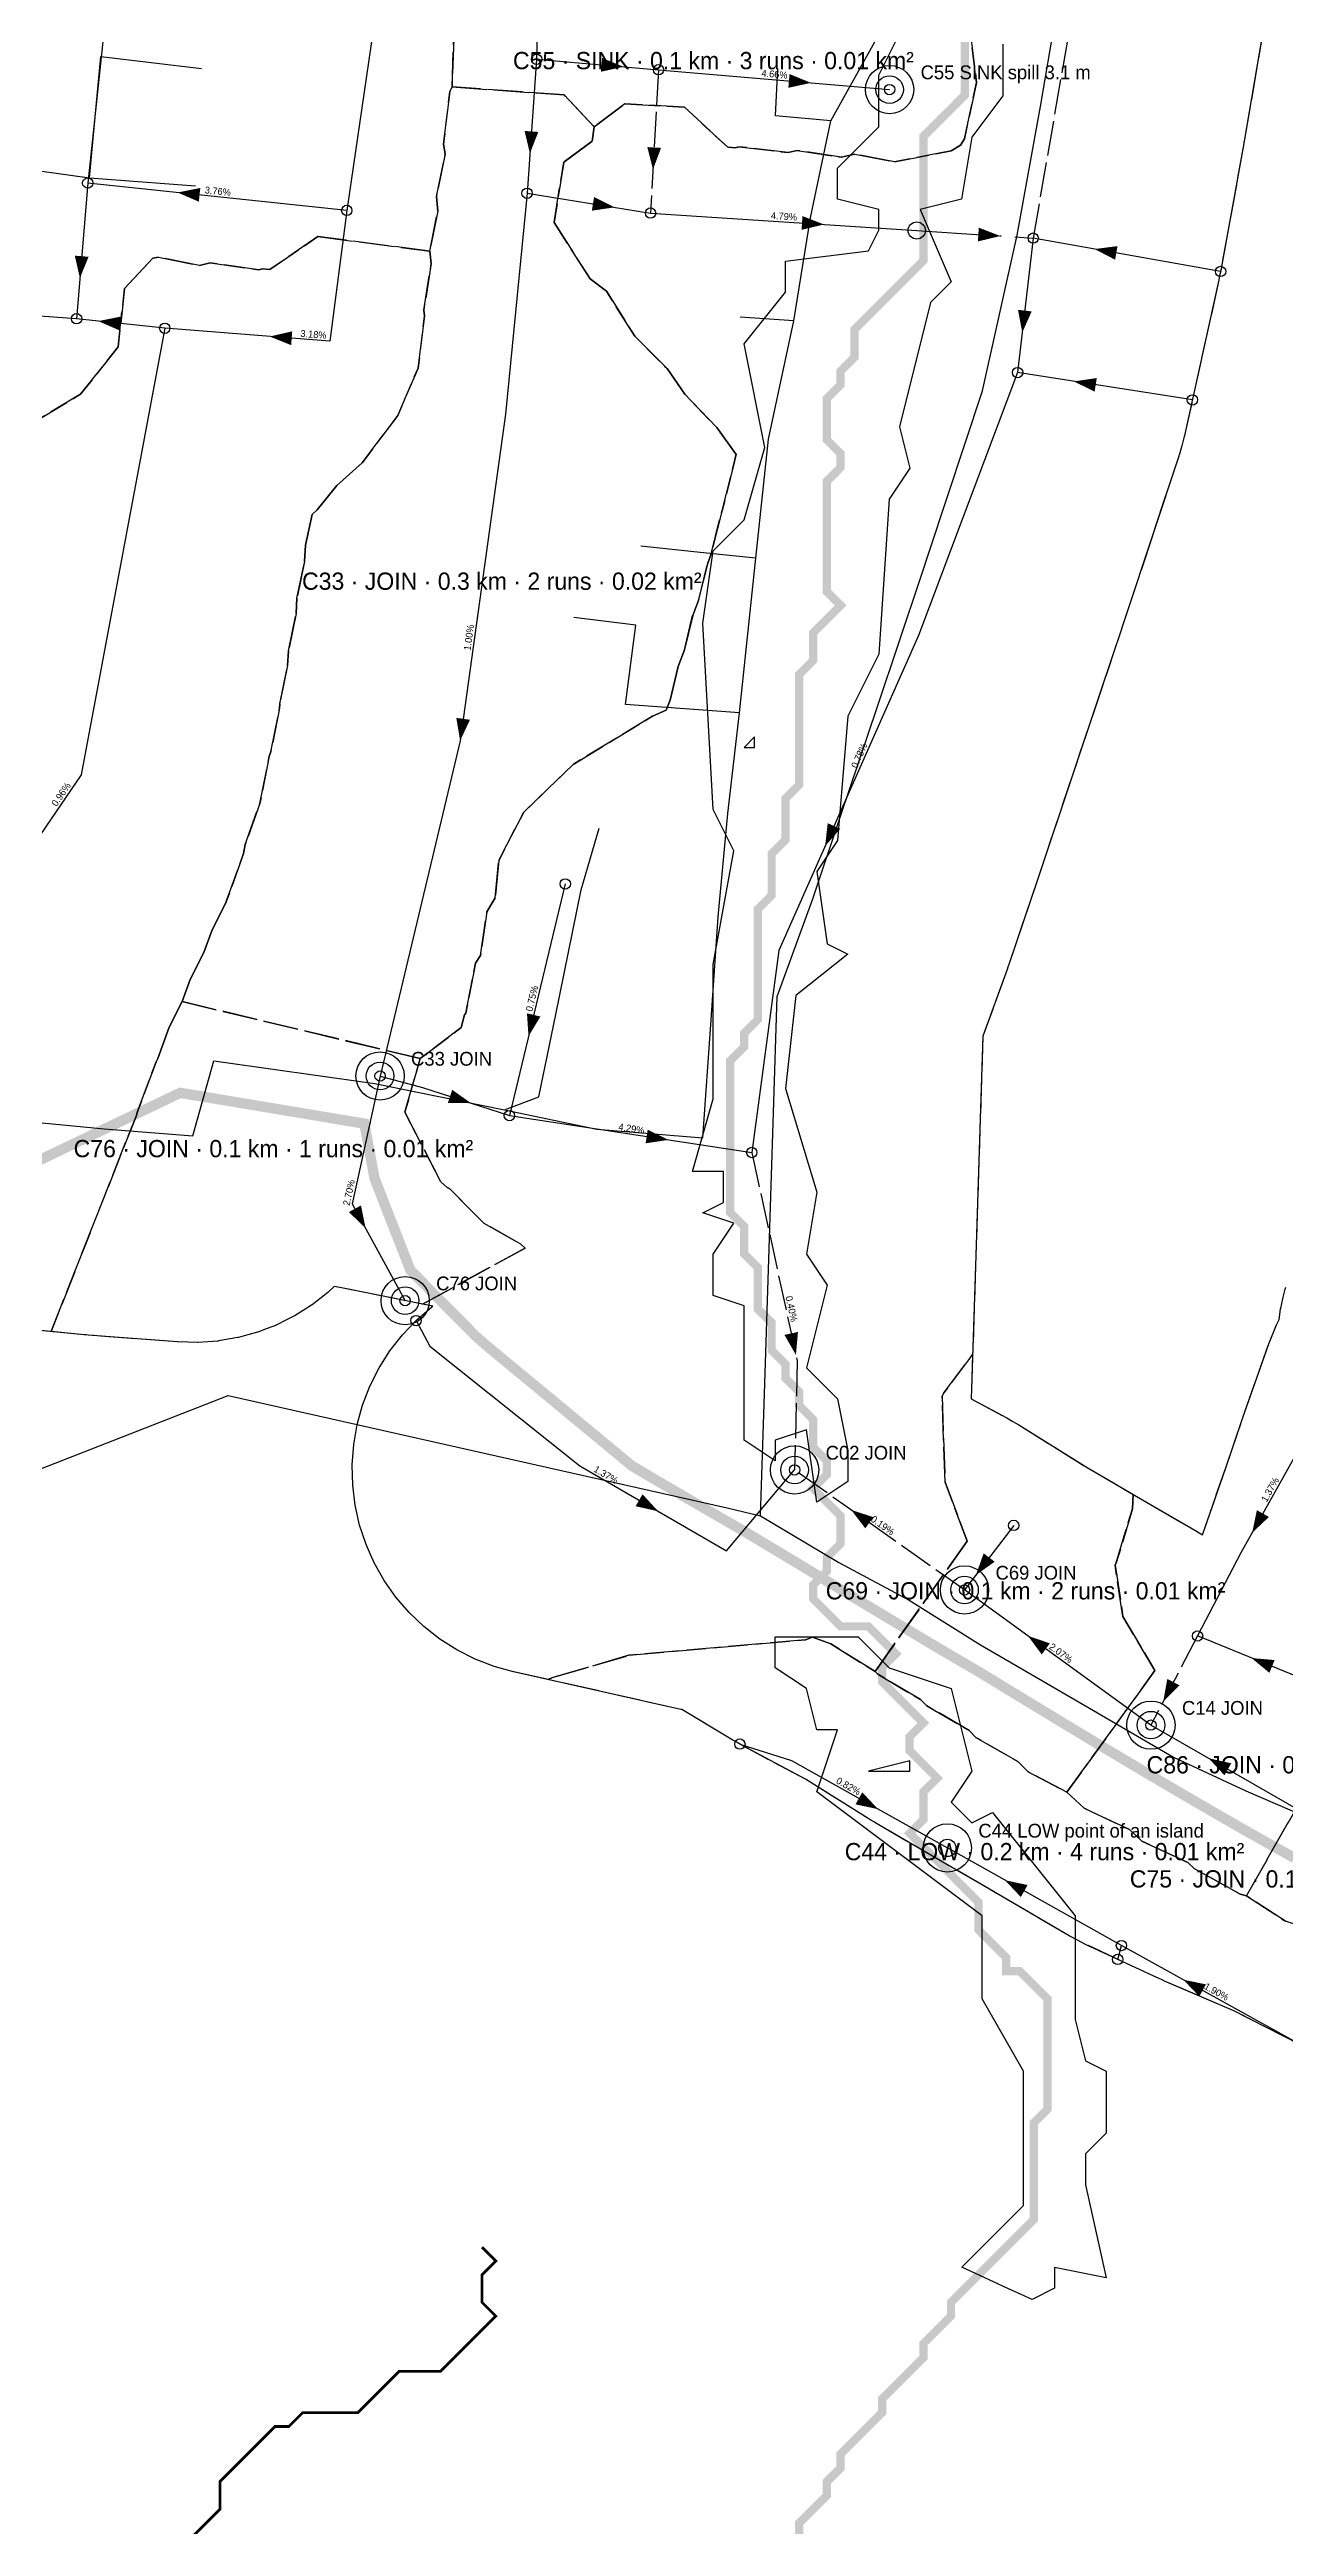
# Model space of a CAD drawing. Header units: metres. Extents: x 441395 to 476894, y 2561381 to 2578972.
# Drawn here: x 450359 to 450717, y 2567172 to 2567891 of the extents above; entities that cross this region are included whole.
import ezdxf
from ezdxf.enums import TextEntityAlignment as Align

# ---------------------------------------------------------------- set-up
doc = ezdxf.new("R2010")
doc.units = ezdxf.units.M
doc.header["$LTSCALE"] = 8
doc.linetypes.add('DASHDOT', pattern=[3.556, 2.54, -0.508, 0, -0.508])
doc.linetypes.add('DASHED', pattern=[1.524, 1.27, -0.254])
for name, color, linetype in [('A_ARROWS', 7, 'Continuous'), ('A_BUILT_2006', 252, 'Continuous'), ('A_CATCH_LABEL', 7, 'Continuous'), ('A_CATCHMENTS', 7, 'Continuous'), ('A_ENVELOPE', 3, 'Continuous'), ('A_GRADIENT', 8, 'Continuous'), ('A_JUNCTIONS', 8, 'Continuous'), ('A_MAIN_PIPE', 5, 'Continuous'), ('A_OUTLET_LABEL', 7, 'Continuous'), ('A_OUTLETS', 7, 'Continuous'), ('A_RUNS', 7, 'Continuous'), ('A_STREAMS', 5, 'Continuous'), ('A_WADI', 4, 'Continuous')]:
    doc.layers.add(name, color=color, linetype=linetype)

msp = doc.modelspace()

# ---------------------------------------------------------------- linework, layer by layer
at = {"layer": 'A_ARROWS', "color": 4}
for points in [[(450525.27, 2567885.66), (450518.73, 2567884.21), (450519.07, 2567888.2)], [(450579.64, 2567881), (450573.09, 2567879.55), (450573.43, 2567883.54)], [(450627.48, 2567448.12), (450629.76, 2567454.43), (450632.95, 2567452)], [(450642.6, 2567430.48), (450648.95, 2567428.34), (450646.61, 2567425.1)]]:
    msp.add_solid(points, dxfattribs=at)
at = {"layer": 'A_ARROWS', "color": 3}
for points in [[(450498.11, 2567860.51), (450496.57, 2567867.04), (450500.56, 2567866.76)], [(450477.87, 2567690.17), (450476.77, 2567696.78), (450480.73, 2567696.23)], [(450599.14, 2567380.23), (450592.58, 2567381.62), (450594.53, 2567385.11)], [(450635.94, 2567359.61), (450642.5, 2567358.22), (450640.54, 2567354.73)], [(450687.67, 2567330.75), (450694.24, 2567329.4), (450692.3, 2567325.9)]]:
    msp.add_solid(points, dxfattribs=at)
at = {"layer": 'A_ARROWS', "color": 2}
for points in [[(450533.82, 2567855.86), (450532.18, 2567862.36), (450536.17, 2567862.13)], [(450522.73, 2567844.88), (450516.09, 2567843.92), (450516.73, 2567847.87)], [(450583.44, 2567839.92), (450576.92, 2567838.35), (450577.18, 2567842.34)], [(450634.6, 2567836.57), (450628.08, 2567834.99), (450628.34, 2567838.98)], [(450661.94, 2567832.78), (450668.59, 2567833.63), (450667.89, 2567829.69)], [(450640.96, 2567808.56), (450639.71, 2567815.15), (450643.68, 2567814.69)], [(450422.62, 2567807.41), (450429.16, 2567808.91), (450428.85, 2567804.92)], [(450655.94, 2567794.38), (450662.57, 2567795.37), (450661.95, 2567791.42)], [(450583.75, 2567659.57), (450584.51, 2567666.23), (450588.17, 2567664.61)], [(450497.71, 2567604.4), (450497.26, 2567611.09), (450501.15, 2567610.15)], [(450481.03, 2567585.02), (450474.33, 2567585.1), (450475.57, 2567588.9)], [(450538.32, 2567574.38), (450531.69, 2567573.37), (450532.29, 2567577.32)], [(450575.29, 2567511.98), (450571.97, 2567517.8), (450575.88, 2567518.65)], [(450535.32, 2567466.64), (450528.78, 2567468.11), (450530.79, 2567471.57)], [(450591.35, 2567467), (450597.73, 2567464.95), (450595.42, 2567461.68)]]:
    msp.add_solid(points, dxfattribs=at)
at = {"layer": 'A_ARROWS', "color": 1}
for points in [[(450395.91, 2567849.18), (450402.49, 2567850.5), (450402.07, 2567846.52)], [(450367.56, 2567824.32), (450366.09, 2567830.86), (450370.08, 2567830.54)], [(450372.86, 2567811.88), (450379.44, 2567813.18), (450379.01, 2567809.21)], [(450450.42, 2567548.78), (450445.6, 2567553.43), (450449.11, 2567555.35)], [(450707.64, 2567460.38), (450709.02, 2567466.94), (450712.51, 2567464.99)], [(450707.48, 2567424.05), (450714.16, 2567423.48), (450712.65, 2567419.78)], [(450681.84, 2567411.4), (450683.03, 2567418), (450686.58, 2567416.15)], [(450695.04, 2567394.98), (450701.59, 2567393.52), (450699.59, 2567390.05)]]:
    msp.add_solid(points, dxfattribs=at)
at = {"layer": 'A_BUILT_2006', "color": 252}
for points in [[(450646.21, 2567874.14), (450652.03, 2567908.25)], [(450585.4, 2567869.94), (450602.41, 2567900.51)], [(450370.31, 2567853.43), (450373.66, 2567888.66)], [(450373.66, 2567888.66), (450402.85, 2567885.19)], [(450569.32, 2567871.47), (450570.08, 2567885.12)], [(450639.43, 2567836.82), (450646.21, 2567874.14)], [(450585.4, 2567869.94), (450569.32, 2567871.47)], [(450579.55, 2567841.81), (450585.4, 2567869.94)], [(450346.83, 2567856.68), (450370.31, 2567853.43)], [(450370.31, 2567853.43), (450401.06, 2567851.09)], [(450574.65, 2567812), (450579.55, 2567841.81)], [(450629.43, 2567791.63), (450639.43, 2567836.82)], [(450574.65, 2567812), (450559.16, 2567813)], [(450567.33, 2567777.62), (450574.65, 2567812)], [(450614.05, 2567745.25), (450629.43, 2567791.63)], [(450563.62, 2567743.16), (450567.33, 2567777.62)], [(450549.31, 2567744.55), (450530.33, 2567746.64)], [(450563.62, 2567743.16), (450549.31, 2567744.55)], [(450558.96, 2567698.29), (450563.62, 2567743.16)], [(450598.92, 2567700.09), (450611.52, 2567737.63), (450614.05, 2567745.25)], [(448909.88, 2567734.52), (449242.47, 2567681.75), (449797.56, 2567563.21), (450151.84, 2567525.63), (450277.59, 2567501.59), (450351.46, 2567477.13), (450410.56, 2567500.21), (450555.37, 2567467.62), (450565.02, 2567465.34)], [(450528.87, 2567723.69), (450510.81, 2567725.91)], [(450525.82, 2567700.67), (450528.87, 2567723.69)], [(450558.96, 2567698.29), (450525.82, 2567700.67)], [(450588.34, 2567668.59), (450598.92, 2567700.09)], [(450555.58, 2567669.02), (450558.96, 2567698.29)], [(450513.02, 2567646.95), (450518.18, 2567664.83)], [(450552.74, 2567639.11), (450555.58, 2567669.02)], [(450580.2, 2567644.33), (450588.34, 2567668.59)], [(450505.6, 2567610.77), (450513.02, 2567646.95)], [(450569.85, 2567615.93), (450580.2, 2567644.33)], [(450550.71, 2567609.16), (450552.74, 2567639.11)], [(450568.77, 2567582.35), (450569.85, 2567615.93)], [(450500.66, 2567586.85), (450505.6, 2567610.77)], [(450548.24, 2567574.99), (450550.71, 2567609.16)], [(450400.37, 2567575.59), (450406.37, 2567597.31)], [(450406.37, 2567597.31), (450453.15, 2567590.74)], [(450453.15, 2567590.74), (450490.76, 2567583.09)], [(450490.76, 2567583.09), (450500.66, 2567586.85)], [(450347.58, 2567580.17), (450374.56, 2567577.56)], [(450374.56, 2567577.56), (450400.37, 2567575.59)], [(450490.76, 2567583.09), (450517.51, 2567577.44)], [(450517.51, 2567577.44), (450548.24, 2567574.99)], [(450567.41, 2567539.8), (450568.77, 2567582.35)], [(450566.16, 2567500.71), (450567.41, 2567539.8)], [(450565.02, 2567465.34), (450566.16, 2567500.71)], [(450565.02, 2567465.34), (450587.75, 2567451.76)], [(450587.75, 2567451.76), (450608.13, 2567440.84)], [(450608.13, 2567440.84), (450628.82, 2567427.9)], [(450628.82, 2567427.9), (450648.03, 2567416.74)], [(450648.03, 2567416.74), (450661.59, 2567408.87)], [(450661.59, 2567408.87), (450684.78, 2567395.35)], [(450684.78, 2567395.35), (450705.81, 2567385.5)], [(450705.81, 2567385.5), (450727.8, 2567376.11)]]:
    msp.add_lwpolyline(points, dxfattribs=at)
at = {"layer": 'A_CATCHMENTS', "color": 1, "linetype": 'DASHED'}
for points in [[(450476.04, 2567893.84), (450475.52, 2567879.81), (450474.91, 2567878.47), (450473.04, 2567863.21), (450473.54, 2567860.42), (450470.99, 2567847.98), (450471.39, 2567843.79), (450469.05, 2567832.18), (450436.59, 2567836.4), (450422.64, 2567826.84), (450420.4, 2567827.03), (450419.5, 2567826.77), (450405.38, 2567828.78), (450402.29, 2567828.05), (450390.35, 2567830.4), (450388.71, 2567830.1), (450380.49, 2567821.33), (450378.67, 2567804.43), (450367.78, 2567790.68), (450355.06, 2567783.08)], [(450724.09, 2567386.84), (450705.96, 2567355.1), (450704.21, 2567355.56), (450690.82, 2567362.99), (450688.99, 2567364.72), (450675.66, 2567370.96), (450672.1, 2567374.32), (450658.87, 2567380.48), (450653.88, 2567385.16), (450679.46, 2567420.45), (450670.17, 2567436.09), (450670.17, 2567436.09), (450667.86, 2567451.05), (450668.23, 2567451.67), (450672.91, 2567467.32), (450673.17, 2567471.53), (450678.17, 2567468.62), (450678.17, 2567468.62), (450678.17, 2567468.62), (450691.72, 2567460.75), (450691.76, 2567460.72), (450691.8, 2567460.7), (450693.28, 2567459.84), (450699.97, 2567479.28), (450699.97, 2567479.28), (450699.97, 2567479.28), (450704.89, 2567493.59), (450704.9, 2567493.62), (450704.99, 2567493.88), (450712.46, 2567515.23), (450714.67, 2567520.69), (450715.51, 2567522.29), (450715.61, 2567522.97), (450715.91, 2567525.32), (450716.03, 2567525.88), (450716.12, 2567526.45), (450716.68, 2567528.75), (450717.21, 2567531.06), (450717.39, 2567531.61)]]:
    msp.add_lwpolyline(points, dxfattribs=at)
at = {"layer": 'A_CATCHMENTS', "color": 2, "linetype": 'DASHED'}
for points in [[(450711.17, 2567898.16), (450705.35, 2567864.05), (450705.28, 2567863.74), (450705.24, 2567863.43), (450698.47, 2567826.11), (450698.21, 2567824.98), (450698.02, 2567823.85), (450688.01, 2567778.66), (450687.98, 2567778.54), (450687.96, 2567778.42), (450687.2, 2567775.7), (450686.46, 2567772.98), (450686.41, 2567772.86), (450686.38, 2567772.74), (450671, 2567726.37), (450671, 2567726.37), (450671, 2567726.37), (450668.47, 2567718.75), (450668.4, 2567718.54), (450655.8, 2567681), (450655.8, 2567681), (450655.8, 2567681), (450645.23, 2567649.5), (450637.08, 2567625.24), (450636.8, 2567624.52), (450636.57, 2567623.78), (450629.51, 2567604.41), (450628.74, 2567580.43), (450627.38, 2567537.88), (450627.38, 2567537.88), (450626.55, 2567512.08), (450618.18, 2567500.95), (450617.7, 2567499.99), (450617.7, 2567499.99), (450618.55, 2567475.05), (450624.99, 2567458.01), (450598.24, 2567420.13), (450585.44, 2567428.15), (450580.14, 2567430.08), (450578.04, 2567429.37), (450526.86, 2567424.85), (450504.65, 2567418.38), (450503.4, 2567417.82), (450493.39, 2567420.07), (450487.71, 2567421.64), (450482.22, 2567423.77), (450476.96, 2567426.42), (450471.99, 2567429.57), (450467.35, 2567433.19), (450463.08, 2567437.25), (450459.24, 2567441.71), (450455.85, 2567446.53), (450452.95, 2567451.65), (450450.57, 2567457.04), (450448.72, 2567462.63), (450447.44, 2567468.38), (450446.72, 2567474.22), (450446.58, 2567480.11), (450447.01, 2567485.98), (450448.02, 2567491.78), (450449.59, 2567497.45), (450451.71, 2567502.95), (450454.36, 2567508.2), (450457.52, 2567513.18), (450461.14, 2567517.82), (450465.2, 2567522.08), (450469.66, 2567525.92), (450469.92, 2567526.1), (450466.93, 2567526.71), (450496.74, 2567543), (450495.5, 2567544.16), (450484.79, 2567550.19), (450474.92, 2567560.15), (450474.07, 2567560.53), (450472.25, 2567562.2), (450461.83, 2567582.38), (450466.31, 2567597.97), (450478.2, 2567606.94), (450479.13, 2567610.64), (450479.48, 2567611.13), (450482.35, 2567625.59), (450483.81, 2567627.86), (450485.66, 2567640.53), (450488.05, 2567644.63), (450489.08, 2567655.44), (450496.34, 2567669.43), (450510.65, 2567683.26), (450533.65, 2567697.25), (450537.66, 2567698.98), (450538.79, 2567701.96), (450541.09, 2567711.66), (450542.94, 2567716.56), (450545.34, 2567726.51), (450547.09, 2567731.17), (450549.59, 2567741.36), (450550.71, 2567744.35), (450553.65, 2567756.23), (450553.92, 2567756.96), (450557.59, 2567771.64), (450557.6, 2567771.72), (450557.98, 2567773.21), (450552.3, 2567780.98), (450543.07, 2567790.73), (450537.91, 2567798.11), (450528.6, 2567807.5), (450520.29, 2567820.54), (450515.55, 2567824.13), (450505.12, 2567840.51), (450507.91, 2567857.96), (450516.22, 2567864.12), (450516.73, 2567868.28), (450525.68, 2567874.91), (450542.95, 2567873.94), (450555.49, 2567862.33), (450557.62, 2567862.14), (450558.85, 2567862.48), (450573.04, 2567860.76), (450575.63, 2567861.41), (450588.46, 2567859.42), (450592.42, 2567860.3), (450603.89, 2567858.12), (450620.33, 2567861.29), (450623.01, 2567862.87), (450624.15, 2567864.76), (450627.69, 2567881.06), (450625.88, 2567895.83)], [(450355.06, 2567783.08), (450367.78, 2567790.68), (450378.67, 2567804.43), (450380.49, 2567821.33), (450388.71, 2567830.1), (450390.35, 2567830.4), (450402.29, 2567828.05), (450405.38, 2567828.78), (450419.5, 2567826.77), (450420.4, 2567827.03), (450422.64, 2567826.84), (450436.59, 2567836.4), (450469.05, 2567832.18), (450469.51, 2567828.61), (450467.3, 2567815.01), (450467.55, 2567813.43), (450465.67, 2567798.25), (450459.78, 2567784.47), (450449.42, 2567770.75), (450442.09, 2567764.16), (450436.36, 2567757.12), (450434.92, 2567755.82), (450433.03, 2567746.85), (450432.76, 2567742.18), (450430.54, 2567731.53), (450430.29, 2567727.08), (450428.05, 2567716.2), (450427.81, 2567711.98), (450425.55, 2567700.87), (450425.49, 2567699.64), (450422.94, 2567686.95), (450422.48, 2567685.65), (450419.77, 2567671.98), (450415.53, 2567660.04), (450415, 2567657.4), (450409.85, 2567642.9), (450405.9, 2567635.3), (450403.54, 2567628.69), (450399.52, 2567620.86), (450397.23, 2567614.47), (450393.47, 2567607.06), (450390.22, 2567598.02), (450389.71, 2567597.05), (450384.16, 2567582.36), (450383.94, 2567581.48), (450359.2, 2567518.76), (450341.8, 2567520.45)]]:
    msp.add_lwpolyline(points, dxfattribs=at)
at = {"layer": 'A_CATCHMENTS', "color": 4, "linetype": 'DASHED'}
msp.add_lwpolyline([(450625.88, 2567895.83), (450627.69, 2567881.06), (450624.15, 2567864.76), (450623.01, 2567862.87), (450623.01, 2567862.87), (450620.33, 2567861.29), (450603.89, 2567858.12), (450592.42, 2567860.3), (450588.46, 2567859.42), (450575.63, 2567861.41), (450573.04, 2567860.76), (450558.85, 2567862.48), (450557.62, 2567862.14), (450555.49, 2567862.33), (450542.95, 2567873.94), (450525.68, 2567874.91), (450516.73, 2567868.28), (450508.08, 2567877.48), (450475.52, 2567879.81), (450476.04, 2567893.84)], dxfattribs=at)
at = {"layer": 'A_CATCHMENTS', "color": 3, "linetype": 'DASHED'}
msp.add_lwpolyline([(450415.53, 2567660.04), (450419.77, 2567671.98), (450422.48, 2567685.65), (450422.94, 2567686.95), (450425.49, 2567699.64), (450425.55, 2567700.87), (450427.81, 2567711.98), (450428.05, 2567716.2), (450430.29, 2567727.08), (450430.54, 2567731.53), (450432.76, 2567742.18), (450433.03, 2567746.85), (450434.92, 2567755.82), (450436.36, 2567757.12), (450442.09, 2567764.16), (450449.42, 2567770.75), (450459.78, 2567784.47), (450465.67, 2567798.25), (450467.55, 2567813.43), (450467.3, 2567815.01), (450469.51, 2567828.61), (450469.05, 2567832.18), (450471.39, 2567843.79), (450470.99, 2567847.98), (450473.54, 2567860.42), (450473.04, 2567863.21), (450474.91, 2567878.47), (450475.52, 2567879.81), (450508.08, 2567877.48), (450516.73, 2567868.28), (450516.22, 2567864.12), (450507.91, 2567857.96), (450505.12, 2567840.51), (450515.55, 2567824.13), (450520.29, 2567820.54), (450528.6, 2567807.5), (450537.91, 2567798.11), (450543.07, 2567790.73), (450552.3, 2567780.98), (450557.98, 2567773.21), (450557.6, 2567771.72), (450557.59, 2567771.64), (450553.92, 2567756.96), (450553.65, 2567756.23), (450550.71, 2567744.35), (450549.59, 2567741.36), (450547.09, 2567731.17), (450545.34, 2567726.51), (450542.94, 2567716.56), (450541.09, 2567711.66), (450538.79, 2567701.96), (450537.66, 2567698.98), (450533.65, 2567697.25), (450510.65, 2567683.26), (450496.34, 2567669.43), (450489.08, 2567655.44), (450488.05, 2567644.63), (450485.66, 2567640.53), (450483.81, 2567627.86), (450482.35, 2567625.59), (450479.48, 2567611.13), (450479.13, 2567610.64), (450478.2, 2567606.94), (450466.31, 2567597.97), (450397.23, 2567614.47), (450399.52, 2567620.86), (450403.54, 2567628.69), (450405.9, 2567635.3), (450409.85, 2567642.9), (450415, 2567657.4), (450415.53, 2567660.04)], close=True, dxfattribs=at)
at = {"layer": 'A_CATCHMENTS', "color": 1, "linetype": 'DASHED'}
msp.add_lwpolyline([(450383.94, 2567581.48), (450384.16, 2567582.36), (450389.71, 2567597.05), (450390.22, 2567598.02), (450393.47, 2567607.06), (450397.23, 2567614.47), (450466.31, 2567597.97), (450461.83, 2567582.38), (450472.25, 2567562.2), (450474.07, 2567560.53), (450474.92, 2567560.15), (450484.79, 2567550.19), (450495.5, 2567544.16), (450496.74, 2567543), (450466.93, 2567526.71), (450442.99, 2567531.58), (450441.31, 2567531.81), (450439.59, 2567530.17), (450439.52, 2567530.12), (450439.45, 2567530.06), (450437.2, 2567528.3), (450434.95, 2567526.55), (450434.87, 2567526.5), (450434.8, 2567526.44), (450432.38, 2567524.92), (450429.97, 2567523.39), (450429.89, 2567523.35), (450429.82, 2567523.31), (450427.26, 2567522.03), (450424.71, 2567520.75), (450424.63, 2567520.71), (450424.55, 2567520.67), (450421.88, 2567519.65), (450419.22, 2567518.62), (450419.14, 2567518.6), (450419.05, 2567518.57), (450416.3, 2567517.81), (450413.55, 2567517.05), (450413.46, 2567517.03), (450413.37, 2567517.01), (450410.56, 2567516.53), (450407.75, 2567516.04), (450407.66, 2567516.03), (450407.57, 2567516.02), (450404.72, 2567515.82), (450401.88, 2567515.6), (450401.79, 2567515.61), (450401.7, 2567515.6), (450398.84, 2567515.68), (450395.99, 2567515.75), (450395.9, 2567515.76), (450395.81, 2567515.76), (450370, 2567517.73), (450369.39, 2567517.81), (450368.78, 2567517.83), (450359.2, 2567518.76), (450383.94, 2567581.48)], close=True, dxfattribs=at)
at = {"layer": 'A_CATCHMENTS', "color": 4, "linetype": 'DASHED'}
for points in [[(450625.57, 2567403.01), (450613.29, 2567410.2), (450611.46, 2567412.01), (450599.05, 2567419.34), (450598.24, 2567420.13), (450624.99, 2567458.01), (450618.55, 2567475.05), (450617.7, 2567499.99), (450618.18, 2567500.95), (450626.55, 2567512.08), (450626.14, 2567499.26), (450636.46, 2567493.73), (450638.19, 2567492.69), (450639.96, 2567491.71), (450659.81, 2567479.29), (450673.17, 2567471.53), (450672.91, 2567467.32), (450668.23, 2567451.67), (450667.86, 2567451.05), (450670.17, 2567436.09), (450679.46, 2567420.45), (450653.88, 2567385.16), (450642.65, 2567391.03), (450639.68, 2567394.02), (450627.53, 2567401.06), (450625.57, 2567403.01)], [(450751.29, 2567386.06), (450760.82, 2567389.88), (450777.68, 2567384.3), (450786.42, 2567369.03), (450773.75, 2567364.89), (450756.96, 2567370.44), (450739.47, 2567337.05), (450730.8, 2567340.39), (450723.46, 2567345.68), (450717.35, 2567347.7), (450705.96, 2567355.1), (450724.09, 2567386.84), (450741.97, 2567381.03), (450750.53, 2567384.46), (450751.29, 2567386.06)]]:
    msp.add_lwpolyline(points, close=True, dxfattribs=at)
at = {"layer": 'A_CATCHMENTS', "color": 3, "linetype": 'DASHED'}
msp.add_lwpolyline([(450730.95, 2567307.15), (450702.35, 2567321.73), (450682.23, 2567330.33), (450681.32, 2567330.77), (450680.37, 2567331.16), (450659.34, 2567341), (450656.96, 2567342.27), (450654.56, 2567343.51), (450631.41, 2567357.01), (450617.89, 2567364.86), (450598.68, 2567376.02), (450597.85, 2567376.56), (450596.99, 2567377.04), (450578.03, 2567388.9), (450559.43, 2567398.86), (450558.22, 2567399.59), (450556.98, 2567400.25), (450542.19, 2567409.09), (450541.87, 2567409.16), (450503.4, 2567417.82), (450504.65, 2567418.38), (450504.65, 2567418.38), (450526.86, 2567424.85), (450578.04, 2567429.37), (450580.14, 2567430.08), (450585.44, 2567428.15), (450598.24, 2567420.13), (450599.05, 2567419.34), (450611.46, 2567412.01), (450613.29, 2567410.2), (450625.57, 2567403.01), (450627.53, 2567401.06), (450639.68, 2567394.02), (450642.65, 2567391.03), (450653.88, 2567385.16), (450658.87, 2567380.48), (450672.1, 2567374.32), (450675.66, 2567370.96), (450688.99, 2567364.72), (450690.82, 2567362.99), (450704.21, 2567355.56), (450705.96, 2567355.1), (450717.35, 2567347.7)], dxfattribs=at)
at = {"layer": 'A_ENVELOPE', "color": 3}
for points in [[(450711.17, 2567898.16), (450705.35, 2567864.05), (450705.28, 2567863.74), (450705.24, 2567863.43), (450698.47, 2567826.11), (450698.21, 2567824.98), (450698.02, 2567823.85), (450688.01, 2567778.66), (450687.98, 2567778.54), (450687.96, 2567778.42), (450687.2, 2567775.7), (450686.46, 2567772.98), (450686.41, 2567772.86), (450686.38, 2567772.74), (450671, 2567726.37), (450671, 2567726.37), (450671, 2567726.37), (450668.47, 2567718.75), (450668.4, 2567718.54), (450655.8, 2567681), (450655.8, 2567681), (450655.8, 2567681), (450645.23, 2567649.5), (450637.08, 2567625.24), (450636.8, 2567624.52), (450636.57, 2567623.78), (450629.51, 2567604.41), (450628.74, 2567580.43), (450627.38, 2567537.88), (450627.38, 2567537.88), (450626.14, 2567499.26), (450636.46, 2567493.73), (450638.19, 2567492.69), (450639.96, 2567491.71), (450659.81, 2567479.29), (450678.17, 2567468.62), (450678.17, 2567468.62), (450678.17, 2567468.62), (450691.72, 2567460.75), (450691.76, 2567460.72), (450691.8, 2567460.7), (450693.28, 2567459.84), (450699.97, 2567479.28), (450699.97, 2567479.28), (450699.97, 2567479.28), (450704.89, 2567493.59), (450704.9, 2567493.62), (450704.99, 2567493.88), (450712.46, 2567515.23), (450714.67, 2567520.69), (450715.51, 2567522.29), (450715.61, 2567522.97), (450715.91, 2567525.32), (450716.03, 2567525.88), (450716.12, 2567526.45), (450716.68, 2567528.75), (450717.21, 2567531.06), (450717.39, 2567531.61)], [(450730.95, 2567307.15), (450702.35, 2567321.73), (450682.23, 2567330.33), (450681.32, 2567330.77), (450680.37, 2567331.16), (450659.34, 2567341), (450656.96, 2567342.27), (450654.56, 2567343.51), (450631.41, 2567357.01), (450617.89, 2567364.86), (450598.68, 2567376.02), (450597.85, 2567376.56), (450596.99, 2567377.04), (450578.03, 2567388.9), (450559.43, 2567398.86), (450558.22, 2567399.59), (450556.98, 2567400.25), (450542.19, 2567409.09), (450541.87, 2567409.16), (450493.39, 2567420.07), (450487.71, 2567421.64), (450482.22, 2567423.77), (450476.96, 2567426.42), (450471.99, 2567429.57), (450467.35, 2567433.19), (450463.08, 2567437.25), (450459.24, 2567441.71), (450455.85, 2567446.53), (450452.95, 2567451.65), (450450.57, 2567457.04), (450448.72, 2567462.63), (450447.44, 2567468.38), (450446.72, 2567474.22), (450446.58, 2567480.11), (450447.01, 2567485.98), (450448.02, 2567491.78), (450449.59, 2567497.45), (450451.71, 2567502.95), (450454.36, 2567508.2), (450457.52, 2567513.18), (450461.14, 2567517.82), (450465.2, 2567522.08), (450469.66, 2567525.92), (450469.92, 2567526.1), (450442.99, 2567531.58), (450441.31, 2567531.81), (450439.59, 2567530.17), (450439.52, 2567530.12), (450439.45, 2567530.06), (450437.2, 2567528.3), (450434.95, 2567526.55), (450434.87, 2567526.5), (450434.8, 2567526.44), (450432.38, 2567524.92), (450429.97, 2567523.39), (450429.89, 2567523.35), (450429.82, 2567523.31), (450427.26, 2567522.03), (450424.71, 2567520.75), (450424.63, 2567520.71), (450424.55, 2567520.67), (450421.88, 2567519.65), (450419.22, 2567518.62), (450419.14, 2567518.6), (450419.05, 2567518.57), (450416.3, 2567517.81), (450413.55, 2567517.05), (450413.46, 2567517.03), (450413.37, 2567517.01), (450410.56, 2567516.53), (450407.75, 2567516.04), (450407.66, 2567516.03), (450407.57, 2567516.02), (450404.72, 2567515.82), (450401.88, 2567515.6), (450401.79, 2567515.61), (450401.7, 2567515.6), (450398.84, 2567515.68), (450395.99, 2567515.75), (450395.9, 2567515.76), (450395.81, 2567515.76), (450370, 2567517.73), (450369.39, 2567517.81), (450368.78, 2567517.83), (450341.8, 2567520.45)]]:
    msp.add_lwpolyline(points, dxfattribs=at)
at = {"layer": 'A_JUNCTIONS'}
for centre in [(450500.06, 2567887.82), (450535.44, 2567884.79), (450602.46, 2567879.04), (450369.82, 2567851.94), (450497.28, 2567848.96), (450444.99, 2567844), (450533.11, 2567843.22), (450644.12, 2567835.95), (450698.5, 2567826.28), (450366.6, 2567812.56), (450392.2, 2567809.79), (450639.61, 2567796.93), (450690.3, 2567789.02), (450508.37, 2567648.62), (450454.64, 2567592.9), (450492.16, 2567581.4), (450562.49, 2567570.71), (450461.92, 2567527.73), (450465.08, 2567521.95), (450574.9, 2567478.62), (450638.46, 2567462.55), (450624.2, 2567443.81), (450691.8, 2567430.46), (450678.29, 2567404.6), (450559.03, 2567399.11), (450669.74, 2567340.66), (450668.64, 2567336.65)]:
    msp.add_circle(centre, 1.5, dxfattribs=at)
at = {"layer": 'A_JUNCTIONS', "color": 30}
for centre in [(450610.34, 2567838.16), (450619.22, 2567368.98)]:
    msp.add_circle(centre, 2.5, dxfattribs=at)
at = {"layer": 'A_MAIN_PIPE', "color": 5, "const_width": 3}
msp.add_lwpolyline([(450719.94, 2567366.05), (450712.25, 2567370.33), (450704.59, 2567374.66), (450696.96, 2567379.04), (450687.25, 2567384.69), (450681.71, 2567387.94), (450674.1, 2567392.45), (450666.5, 2567396.97), (450658.91, 2567401.53), (450651.33, 2567406.1), (450643.76, 2567410.7), (450639.72, 2567413.15), (450628.47, 2567420.01), (450624.9, 2567422.09), (450621.48, 2567424.09), (450618.08, 2567426.09), (450616.93, 2567426.76), (450615.79, 2567427.44), (450611.32, 2567430.1), (450607.75, 2567432.24), (450604.53, 2567434.17), (450601.12, 2567436.22), (450597.74, 2567438.25), (450594.32, 2567440.32), (450590.92, 2567442.37), (450587.96, 2567444.15), (450584.13, 2567446.48), (450580.71, 2567448.55), (450578.54, 2567449.86), (450573.86, 2567452.68), (450570.43, 2567454.74), (450567, 2567456.79), (450563.58, 2567458.84), (450560.08, 2567460.94), (450559.74, 2567461.13), (450554.21, 2567464.34), (450552.05, 2567465.58), (450544.38, 2567470.03), (450536.74, 2567474.49), (450531.83, 2567477.37), (450527.69, 2567479.83), (450512.08, 2567492.74), (450485.73, 2567514.53), (450482.44, 2567517.41), (450463.46, 2567536.53), (450453.06, 2567563.14), (450450.08, 2567579.08), (450396.66, 2567588.02), (450352.17, 2567566.73)], dxfattribs=at)
at = {"layer": 'A_OUTLETS', "color": 1}
for radius in [7, 4]:
    msp.add_circle((450602.46, 2567879.04), radius, dxfattribs=at)
at = {"layer": 'A_OUTLETS', "color": 5}
for centre, radius in [((450454.64, 2567592.9), 7), ((450454.64, 2567592.9), 4), ((450461.92, 2567527.73), 7), ((450461.92, 2567527.73), 4), ((450574.9, 2567478.62), 7), ((450574.9, 2567478.62), 4), ((450624.2, 2567443.81), 7), ((450624.2, 2567443.81), 4), ((450678.29, 2567404.6), 7), ((450678.29, 2567404.6), 4)]:
    msp.add_circle(centre, radius, dxfattribs=at)
at = {"layer": 'A_OUTLETS', "color": 30}
msp.add_circle((450619.22, 2567368.98), 7, dxfattribs=at)
at = {"layer": 'A_RUNS', "color": 1}
for points in [[(450423.08, 2568252.36), (450443.2, 2568188.3), (450454.1, 2568149.72), (450460.93, 2568121.02), (450463.09, 2568043), (450460.72, 2567951.95), (450444.99, 2567844)], [(450390.73, 2568039.5), (450387.48, 2568009.02), (450381.34, 2567960.67), (450369.82, 2567851.94)], [(450369.82, 2567851.94), (450366.6, 2567812.56)], [(450444.99, 2567844), (450369.82, 2567851.94)], [(450366.6, 2567812.56), (450328.89, 2567815.2)], [(450392.2, 2567809.79), (450366.6, 2567812.56)], [(450454.64, 2567592.9), (450446.55, 2567555.85), (450461.92, 2567527.73)], [(450737.33, 2567513.42), (450704.41, 2567454.62), (450691.8, 2567430.46)], [(450740.25, 2567410.65), (450691.8, 2567430.46)], [(450728.86, 2567375.6), (450727.74, 2567376.19), (450678.29, 2567404.6)]]:
    msp.add_lwpolyline(points, dxfattribs=at)
at = {"layer": 'A_RUNS', "color": 2, "linetype": 'DASHED'}
for points in [[(450673.28, 2567982.83), (450664.56, 2567954.01), (450644.12, 2567835.95)], [(450535.44, 2567884.79), (450533.11, 2567843.22)], [(450562.49, 2567570.71), (450575.67, 2567510.23), (450574.9, 2567478.62)], [(450624.2, 2567443.81), (450574.9, 2567478.62)]]:
    msp.add_lwpolyline(points, dxfattribs=at)
at = {"layer": 'A_RUNS', "color": 4}
for points in [[(450500.95, 2567924.41), (450500.06, 2567887.82)], [(450500.06, 2567887.82), (450535.44, 2567884.79)], [(450535.44, 2567884.79), (450602.46, 2567879.04)], [(450638.46, 2567462.55), (450624.2, 2567443.81)], [(450678.29, 2567404.6), (450624.2, 2567443.81)]]:
    msp.add_lwpolyline(points, dxfattribs=at)
at = {"layer": 'A_RUNS', "color": 3}
for points in [[(450500.06, 2567887.82), (450497.28, 2567848.96)], [(450497.28, 2567848.96), (450491.05, 2567784.87), (450477.87, 2567690.16), (450454.64, 2567592.9)], [(450559.03, 2567399.11), (450574.05, 2567394.3), (450619.22, 2567368.98)], [(450669.74, 2567340.66), (450619.22, 2567368.98)], [(450723.32, 2567311.04), (450669.74, 2567340.66)]]:
    msp.add_lwpolyline(points, dxfattribs=at)
at = {"layer": 'A_RUNS', "color": 2}
for points in [[(450444.99, 2567844), (450440.06, 2567806.05), (450392.2, 2567809.79)], [(450497.28, 2567848.96), (450533.11, 2567843.22)], [(450533.11, 2567843.22), (450610.34, 2567838.16)], [(450644.12, 2567835.95), (450639.61, 2567796.93)], [(450698.5, 2567826.28), (450644.12, 2567835.95)], [(450392.2, 2567809.79), (450367.93, 2567680.29), (450338.27, 2567636.86), (450321.7, 2567607.13), (450260.69, 2567604.1)], [(450639.61, 2567796.93), (450610.84, 2567720.72), (450570.33, 2567629.29), (450562.49, 2567570.71)], [(450690.3, 2567789.02), (450639.61, 2567796.93)], [(450508.37, 2567648.62), (450492.16, 2567581.4)], [(450454.64, 2567592.9), (450466.94, 2567589.61), (450492.16, 2567581.4)], [(450492.16, 2567581.4), (450562.49, 2567570.71)], [(450465.08, 2567521.95), (450469.13, 2567514.53), (450512.56, 2567479.8), (450555.17, 2567455.16), (450574.9, 2567478.62)]]:
    msp.add_lwpolyline(points, dxfattribs=at)
at = {"layer": 'A_RUNS', "color": 2, "linetype": 'DASHDOT'}
msp.add_lwpolyline([(450610.34, 2567838.16), (450644.12, 2567835.95)], dxfattribs=at)
at = {"layer": 'A_RUNS', "color": 1, "linetype": 'DASHED'}
msp.add_lwpolyline([(450691.8, 2567430.46), (450678.29, 2567404.6)], dxfattribs=at)
at = {"layer": 'A_RUNS', "color": 3, "linetype": 'DASHED'}
msp.add_lwpolyline([(450668.64, 2567336.65), (450669.74, 2567340.66)], dxfattribs=at)
at = {"layer": 'A_STREAMS', "color": 5}
for points, const_width in [([(450624.28, 2567893.46), (450624.28, 2567889.46), (450624.28, 2567885.46), (450624.28, 2567881.46), (450624.28, 2567877.46), (450620.28, 2567873.45), (450616.27, 2567869.45), (450612.27, 2567865.45), (450612.27, 2567861.45), (450612.27, 2567857.45), (450612.27, 2567853.44), (450612.27, 2567849.44), (450612.27, 2567845.44), (450612.27, 2567841.44), (450612.27, 2567837.44), (450612.27, 2567833.44), (450612.27, 2567829.43), (450608.27, 2567825.43), (450604.27, 2567821.43), (450600.27, 2567817.43), (450596.27, 2567813.43), (450592.26, 2567809.43), (450592.26, 2567805.42), (450592.26, 2567801.42), (450588.26, 2567797.42), (450588.26, 2567793.42), (450584.26, 2567789.42), (450584.26, 2567785.41), (450584.26, 2567781.41), (450584.26, 2567777.41), (450588.26, 2567773.41), (450588.26, 2567769.41), (450584.26, 2567765.41), (450584.26, 2567761.4), (450584.26, 2567757.4), (450584.26, 2567753.4), (450584.26, 2567749.4), (450584.26, 2567745.4), (450584.26, 2567741.39), (450584.26, 2567737.39), (450584.26, 2567733.39), (450588.26, 2567729.39), (450584.26, 2567725.39), (450580.26, 2567721.39), (450580.26, 2567717.38), (450580.26, 2567713.38), (450576.26, 2567709.38), (450576.26, 2567705.38), (450576.26, 2567701.38), (450576.26, 2567697.38), (450576.26, 2567693.37), (450576.26, 2567689.37), (450576.26, 2567685.37), (450576.26, 2567681.37), (450576.26, 2567677.37), (450572.25, 2567673.36), (450572.25, 2567669.36), (450572.25, 2567665.36), (450572.25, 2567661.36), (450568.25, 2567657.36), (450568.25, 2567653.36), (450568.25, 2567649.35), (450568.25, 2567645.35), (450564.25, 2567641.35), (450564.25, 2567637.35), (450564.25, 2567633.35), (450564.25, 2567629.34), (450564.25, 2567625.34), (450564.25, 2567621.34), (450564.25, 2567617.34), (450564.25, 2567613.34), (450564.25, 2567609.34), (450560.25, 2567605.33), (450560.25, 2567601.33), (450556.25, 2567597.33), (450556.25, 2567593.33), (450556.25, 2567589.33), (450556.25, 2567585.33), (450556.25, 2567581.32), (450556.25, 2567577.32), (450556.25, 2567573.32), (450556.25, 2567569.32), (450556.25, 2567565.32), (450556.25, 2567561.31), (450556.25, 2567557.31), (450556.25, 2567553.31), (450560.25, 2567549.31), (450560.25, 2567545.31), (450560.25, 2567541.31), (450564.25, 2567537.3), (450564.25, 2567533.3), (450564.25, 2567529.3), (450564.25, 2567525.3), (450568.25, 2567521.3), (450568.25, 2567517.3), (450568.25, 2567513.29), (450572.25, 2567509.29), (450572.25, 2567505.29), (450576.26, 2567501.29), (450576.26, 2567497.29), (450580.26, 2567493.28), (450580.26, 2567489.28), (450580.26, 2567485.28), (450584.26, 2567481.28), (450584.26, 2567477.28), (450580.26, 2567473.28), (450584.26, 2567469.27), (450588.26, 2567465.27), (450588.26, 2567461.27), (450588.26, 2567457.27), (450584.26, 2567453.27), (450584.26, 2567449.26), (450580.26, 2567445.26), (450580.26, 2567441.26), (450584.26, 2567437.26), (450588.26, 2567433.26), (450592.26, 2567433.26), (450596.27, 2567433.26), (450600.27, 2567429.26), (450604.27, 2567425.25), (450600.27, 2567421.25), (450600.27, 2567417.25), (450604.27, 2567413.25), (450608.27, 2567409.25), (450612.27, 2567405.25), (450608.27, 2567401.24), (450608.27, 2567397.24), (450612.27, 2567393.24), (450616.27, 2567389.24), (450612.27, 2567385.24), (450612.27, 2567381.23), (450612.27, 2567377.23), (450608.27, 2567373.23), (450612.27, 2567369.23), (450616.27, 2567365.23), (450620.28, 2567361.23), (450624.28, 2567357.22), (450628.28, 2567353.22), (450628.28, 2567349.22), (450628.28, 2567345.22), (450632.28, 2567341.22), (450636.28, 2567337.21), (450636.28, 2567333.21), (450640.28, 2567333.21), (450644.29, 2567329.21), (450648.29, 2567325.21), (450648.29, 2567321.21), (450648.29, 2567317.21), (450648.29, 2567313.2), (450648.29, 2567309.2), (450648.29, 2567305.2), (450648.29, 2567301.2), (450648.29, 2567297.2), (450648.29, 2567293.2), (450644.29, 2567289.19), (450644.29, 2567285.19), (450644.29, 2567281.19), (450644.29, 2567277.19), (450644.29, 2567273.19), (450644.29, 2567269.18), (450644.29, 2567265.18), (450644.29, 2567261.18), (450640.28, 2567257.18), (450636.28, 2567253.18), (450632.28, 2567249.18), (450628.28, 2567245.17), (450624.28, 2567241.17), (450620.28, 2567237.17), (450620.28, 2567233.17), (450616.27, 2567229.17), (450612.27, 2567225.17), (450612.27, 2567221.16), (450608.27, 2567217.16), (450604.27, 2567213.16), (450600.27, 2567209.16), (450600.27, 2567205.16), (450596.27, 2567201.15), (450592.26, 2567197.15), (450588.26, 2567193.15), (450588.26, 2567189.15), (450584.26, 2567185.15), (450584.26, 2567181.15), (450580.26, 2567177.14), (450576.26, 2567173.14), (450576.26, 2567169.14)], 2.4), ([(450484.22, 2567253.18), (450488.22, 2567249.18), (450484.22, 2567245.17), (450484.22, 2567241.17), (450484.22, 2567237.17), (450488.22, 2567233.17), (450484.22, 2567229.17), (450480.21, 2567225.17), (450476.21, 2567221.16), (450472.21, 2567217.16), (450468.21, 2567217.16), (450464.21, 2567217.16), (450460.21, 2567217.16), (450456.2, 2567213.16), (450452.2, 2567209.16), (450448.2, 2567205.16), (450444.2, 2567205.16), (450440.2, 2567205.16), (450436.2, 2567205.16), (450432.19, 2567205.16), (450428.19, 2567201.15), (450424.19, 2567201.15), (450420.19, 2567197.15), (450416.19, 2567193.15), (450412.18, 2567189.15), (450408.18, 2567185.15), (450408.18, 2567181.15), (450408.18, 2567177.14), (450404.18, 2567173.14), (450400.18, 2567169.14)], 0.8)]:
    msp.add_lwpolyline(points, dxfattribs=dict(at, const_width=const_width))
at = {"layer": 'A_WADI', "color": 4}
msp.add_lwpolyline([(450635.31, 2567892.24), (450635.31, 2567877.24), (450626.31, 2567865.24), (450623.31, 2567847.24), (450611.31, 2567844.24), (450620.31, 2567823.24), (450614.31, 2567817.24), (450605.31, 2567781.24), (450608.31, 2567769.24), (450602.31, 2567760.24), (450599.31, 2567715.24), (450590.31, 2567697.24), (450587.31, 2567661.24), (450581.31, 2567652.24), (450584.31, 2567631.24), (450590.31, 2567628.24), (450575.31, 2567616.24), (450572.31, 2567589.24), (450581.31, 2567559.24), (450578.31, 2567541.24), (450584.31, 2567532.24), (450578.31, 2567508.24), (450587.31, 2567499.24), (450590.31, 2567484.24), (450590.31, 2567475.24), (450581.31, 2567469.24), (450578.31, 2567490.24), (450569.31, 2567487.24), (450569.31, 2567481.24), (450560.31, 2567487.24), (450560.31, 2567526.24), (450551.31, 2567529.24), (450551.31, 2567541.24), (450557.31, 2567550.24), (450548.31, 2567553.24), (450554.31, 2567556.24), (450554.31, 2567565.24), (450545.31, 2567565.24), (450551.31, 2567586.24), (450551.31, 2567625.24), (450557.31, 2567658.24), (450551.31, 2567670.24), (450548.31, 2567724.24), (450551.31, 2567745.24), (450560.31, 2567754.24), (450566.31, 2567775.24), (450560.31, 2567805.24), (450572.31, 2567820.24), (450572.31, 2567829.24), (450596.31, 2567832.24), (450599.31, 2567838.24), (450599.31, 2567844.24), (450587.31, 2567847.24), (450587.31, 2567856.24), (450599.31, 2567868.24), (450599.31, 2567883.24), (450605.31, 2567895.24)], dxfattribs=at)
for points in [[(450563.31, 2567688.24), (450563.31, 2567691.24), (450560.31, 2567688.24), (450563.31, 2567688.24)], [(450641.31, 2567265.24), (450641.31, 2567304.24), (450629.31, 2567325.24), (450629.31, 2567349.24), (450581.31, 2567385.24), (450587.31, 2567403.24), (450581.31, 2567403.24), (450578.31, 2567415.24), (450569.31, 2567421.24), (450569.31, 2567430.24), (450593.31, 2567430.24), (450602.31, 2567421.24), (450620.31, 2567415.24), (450626.31, 2567391.24), (450620.31, 2567382.24), (450626.31, 2567376.24), (450632.31, 2567379.24), (450656.31, 2567349.24), (450656.31, 2567319.24), (450659.31, 2567307.24), (450665.31, 2567304.24), (450665.31, 2567286.24), (450659.31, 2567280.24), (450659.31, 2567271.24), (450665.31, 2567244.24), (450650.31, 2567247.24), (450650.31, 2567241.24), (450643.82, 2567237.99), (450642.94, 2567238.37), (450640.47, 2567239.5), (450637.98, 2567240.59), (450623.46, 2567247.39), (450641.31, 2567265.24)], [(450608.31, 2567391.24), (450608.31, 2567394.24), (450596.31, 2567391.24), (450608.31, 2567391.24)]]:
    msp.add_lwpolyline(points, close=True, dxfattribs=at)

# ---------------------------------------------------------------- texts
at = {"layer": 'A_CATCH_LABEL', "color": 4}
for s, p in [('C55 · SINK · 0.1 km · 3 runs · 0.01 km²', (450551.35, 2567887.45)), ('C69 · JOIN · 0.1 km · 2 runs · 0.01 km²', (450641.91, 2567443.57)), ('C75 · JOIN · 0.1 km · 2 runs · 0.00 km²', (450730.12, 2567360))]:
    msp.add_text(s, height=5, dxfattribs=at).set_placement(p, align=Align.MIDDLE_CENTER)
at = {"layer": 'A_CATCH_LABEL', "color": 3}
for s, p in [('C33 · JOIN · 0.3 km · 2 runs · 0.02 km²', (450489.97, 2567736.44)), ('C86 · JOIN · 0.0 km · 1 runs · 0.00 km²', (450734.98, 2567393.1)), ('C44 · LOW · 0.2 km · 4 runs · 0.01 km²', (450647.41, 2567367.91))]:
    msp.add_text(s, height=5, dxfattribs=at).set_placement(p, align=Align.MIDDLE_CENTER)
at = {"layer": 'A_CATCH_LABEL', "color": 1}
msp.add_text('C76 · JOIN · 0.1 km · 1 runs · 0.01 km²', height=5, dxfattribs=at).set_placement((450423.7, 2567571.84), align=Align.MIDDLE_CENTER)
at = {"layer": 'A_GRADIENT', "color": 4}
for s, rotation, p in [('4.66%', -4.89958, (450568.95, 2567881.92)), ('2.07%', 324.06323, (450651.25, 2567424.21))]:
    msp.add_text(s, height=2, rotation=rotation, dxfattribs=at).set_placement(p, align=Align.BOTTOM_CENTER)
at = {"layer": 'A_GRADIENT', "color": 1}
for s, rotation, p in [('3.76%', 353.97567, (450407.41, 2567847.97)), ('2.70%', 77.68065, (450447.18, 2567558.72)), ('1.37%', 60.759, (450714.22, 2567472.13))]:
    msp.add_text(s, height=2, rotation=rotation, dxfattribs=at).set_placement(p, align=Align.BOTTOM_CENTER)
at = {"layer": 'A_GRADIENT', "color": 2}
for s, rotation, p in [('4.79%', -3.74968, (450571.72, 2567840.69)), ('3.18%', 355.52265, (450435.21, 2567806.43)), ('0.78%', 66.1007, (450595.12, 2567685.22)), ('0.96%', 55.67055, (450363.43, 2567673.7)), ('0.75%', 76.44581, (450500.26, 2567615.01)), ('4.29%', -8.63917, (450527.33, 2567576.05)), ('0.40%', -77.71254, (450572.45, 2567525.02)), ('1.37%', -30.0357, (450519.4, 2567475.84)), ('0.19%', 324.77822, (450599.55, 2567461.22))]:
    msp.add_text(s, height=2, rotation=rotation, dxfattribs=at).set_placement(p, align=Align.BOTTOM_CENTER)
at = {"layer": 'A_GRADIENT', "color": 3}
for s, rotation, p in [('1.00%', 82.07393, (450482, 2567719.88)), ('0.82%', -29.27391, (450589.76, 2567385.49)), ('1.90%', 331.06777, (450696.53, 2567325.85))]:
    msp.add_text(s, height=2, rotation=rotation, dxfattribs=at).set_placement(p, align=Align.BOTTOM_CENTER)
at = {"layer": 'A_OUTLET_LABEL', "color": 1}
msp.add_text('C55 SINK spill 3.1 m', height=4, dxfattribs=at).set_placement((450611.46, 2567882.04))
at = {"layer": 'A_OUTLET_LABEL', "color": 5}
for s, p in [('C33 JOIN', (450463.64, 2567595.9)), ('C76 JOIN', (450470.92, 2567530.73)), ('C02 JOIN', (450583.9, 2567481.62)), ('C69 JOIN', (450633.2, 2567446.81)), ('C14 JOIN', (450687.29, 2567407.6))]:
    msp.add_text(s, height=4, dxfattribs=at).set_placement(p)
at = {"layer": 'A_OUTLET_LABEL', "color": 30}
msp.add_text('C44 LOW point of an island', height=4, dxfattribs=at).set_placement((450628.22, 2567371.98))

doc.saveas('drawing.dxf')
